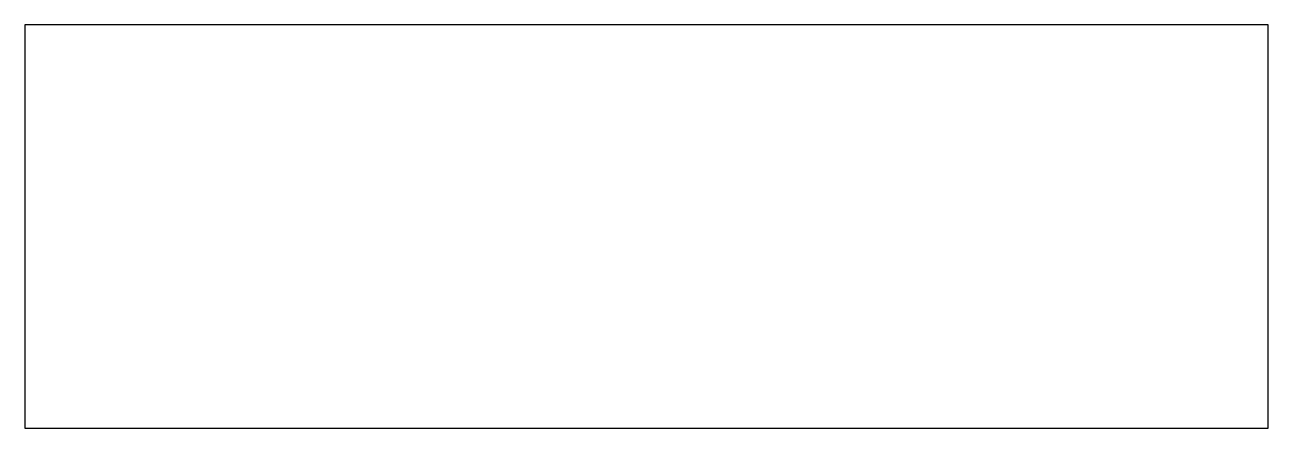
# Model space of a CAD drawing. Header units: millimetres. Extents: x -20.8 to 16.2, y -360.8 to -348.8.
import ezdxf

# ---------------------------------------------------------------- set-up
doc = ezdxf.new("R2010")
doc.units = ezdxf.units.MM

msp = doc.modelspace()

# ---------------------------------------------------------------- linework, layer by layer
msp.add_lwpolyline([(16.167, -360.785), (16.167, -348.785), (-20.833, -348.785), (-20.833, -360.785)], close=True)

doc.saveas('drawing.dxf')
